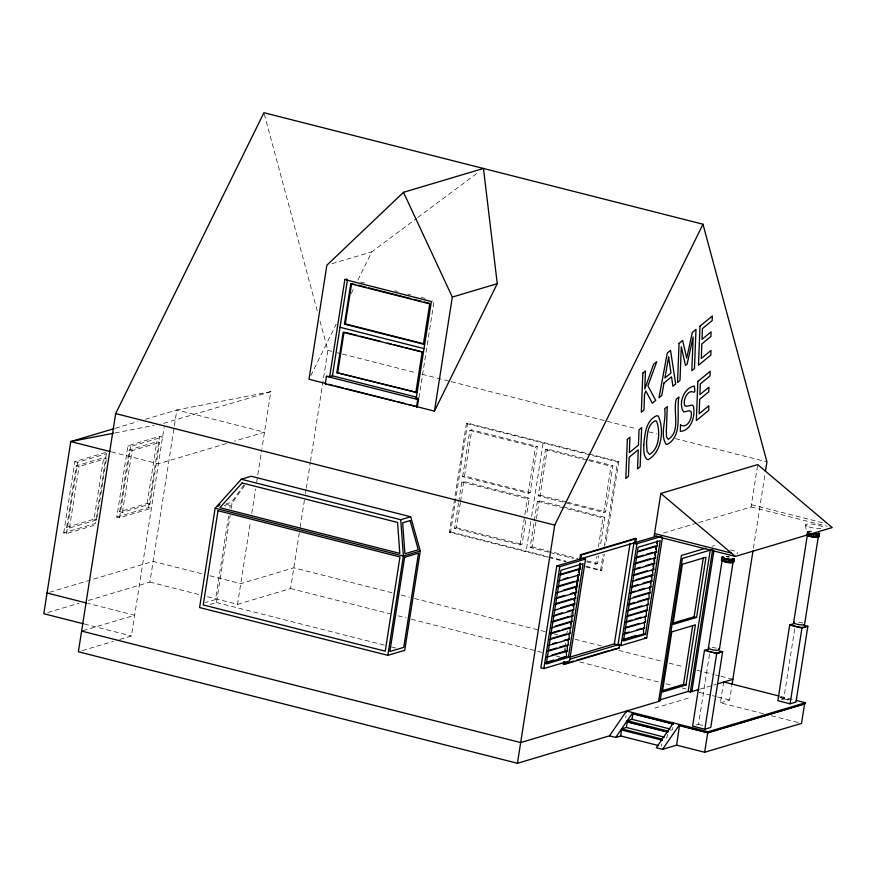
<?xml version="1.0" encoding="UTF-8"?>
<svg xmlns="http://www.w3.org/2000/svg" width="876" height="876" viewBox="0 0 876 876"><rect width="100%" height="100%" fill="white"/><g stroke="black" fill="none" stroke-linecap="round" stroke-linejoin="round"><path stroke-width="0.66" stroke-dasharray="4.38 3.29" d="M63.729 532.86L74.887 461.597L106.631 452.136L95.473 523.399L63.729 532.86L66.51 533.561L96.984 524.483M106.248 459.736L96.831 519.851L69.456 528.009L66.685 527.308L76.311 465.846L103.686 457.688L106.456 458.4L79.081 466.558L76.311 465.846M66.51 533.561L77.668 462.309L106.872 453.604M69.456 528.009L79.081 466.558M66.685 527.308L94.061 519.15L103.686 457.688M116.782 517.048L148.526 507.587L151.296 508.288L119.563 517.749L116.782 517.048L127.94 445.785L159.684 436.336L162.454 437.036L130.721 446.497L127.94 445.785M119.651 511.661L129.319 449.914L156.826 441.712L159.596 442.424L149.927 504.171L122.421 512.361L119.651 511.661L147.157 503.459L149.927 504.171M119.563 517.749L130.721 446.497M122.421 512.361L132.09 450.614L159.596 442.424M147.157 503.459L156.826 441.712M148.526 507.587L159.684 436.336M119.782 639.436L131.422 635.965L164.097 427.346M88.334 600.443L149.905 582.091L176.864 409.946L270.826 391.671L261.946 448.424M228.57 516.117L215.507 599.567L205.422 602.568M229.84 508.047L230.257 505.353L225.22 506.854M209.988 604.451L216.481 602.513L230.147 515.285M231.198 508.573L232.041 503.207L245.083 484.888M207.448 596.709L237.527 604.341L250.503 521.439M251.773 513.325L255.595 488.983M256.646 482.227L261.727 449.771M237.527 604.341L290.58 588.541L299.318 532.707M300.161 527.297L304.399 500.284M305.45 493.527L306.085 489.476M306.304 488.129L310.323 462.462M310.531 461.115L327.876 350.345L319.707 319.981M418.947 397.792L434.146 300.709L432.306 301.256M547.5 557.158L449.388 532.247L466.415 423.502L467.631 423.141L618.774 461.532L605.743 544.762M449.388 532.247L450.603 531.885L467.631 423.141M525.742 520.596L522.019 544.368L520.125 544.938L454.556 528.283L458.487 503.196M458.695 501.871L461.794 482.063L463.7 481.504L529.257 498.148L526.564 515.318M462.648 476.632L469.886 430.412L471.781 429.853L537.349 446.497L530.111 492.717L528.206 493.287L462.648 476.632L464.543 476.073L530.111 492.717M454.556 528.283L456.462 527.724L460.382 502.627M460.59 501.313L463.7 481.504M464.543 476.073L471.781 429.853M520.125 544.938L527.363 498.718L529.257 498.148M528.206 493.287L535.444 447.067L537.349 446.497M530.801 521.538L526.169 551.081L524.965 551.431M531.644 516.172L543.197 442.336L541.992 442.698M548.496 552.143L530.133 547.478L537.371 501.258L539.266 500.7L561.56 506.361M589.318 459.703L612.915 465.693L605.677 511.912L603.783 512.482L538.225 495.827L545.463 449.607L547.358 449.038L588.004 459.363M530.133 547.478L532.028 546.92L539.266 500.7M538.225 495.827L540.12 495.258L547.358 449.038M563.98 652.51L564.604 648.492M564.823 647.156L565.447 643.137M566.706 635.089L567.341 631.07M565.25 652.029L565.885 647.977M570.758 616.901L571.601 611.503M586.515 561.801L595.691 564.133L596.939 556.205M598.385 546.963L602.929 517.913L604.834 517.344L600.279 546.394M603.783 512.482L611.021 466.262L612.915 465.693M595.691 564.133L597.596 563.564L598.834 555.636M585.956 566.925L600.542 570.626L603.06 554.519M604.32 546.471L617.569 461.893L618.774 461.532M600.542 570.626L601.746 570.265L604.276 554.158M625.705 717.74L626.066 715.462M661.281 746.253L661.654 743.844M667.468 734.351L666.932 737.778L663.526 738.786M672.888 727.354L672.527 729.631L669.133 730.65M696.157 725.032L698.522 724.332L709.549 653.912M763.587 713.754L720.4 702.793L723.477 683.16M698.709 522.556L751.071 506.952L757.707 464.608M720.4 702.793L729.631 700.044L731.854 685.798M753.393 548.299L765.241 472.657M806.785 534.448L807.256 531.48L811.307 531.075M807.3 534.185L807.76 531.228M808.187 534.031L808.647 531.064M809.391 533.977L809.862 531.009M781.392 699.628L783.757 698.928L794.784 628.508M807.256 531.48L807.486 532.214M310.827 375.596L336.187 324.131M351.287 293.493L354.298 287.361M357.923 280.013L371.818 251.828L416.691 218.321M243.922 484.844L231.472 502.32L225.395 504.138M417.786 217.5L479.084 171.74M332.004 263.687L371.818 251.828M115.293 428.287L137.565 421.652M145.427 419.308L176.864 409.946L264.486 432.196L234.352 441.175M270.826 391.671L162.038 423.809M226.501 443.519L158.381 463.82L111.296 451.863M224.245 505.529L232.041 503.207M49.658 592.22L153.147 561.385L202.838 573.999M47.731 612.543L79.168 603.17M82.913 630.676L134.663 615.259L87.589 603.301M82.256 650.616L113.311 641.363M663.362 533.09L697.395 522.95M712.155 546.317L714.707 545.551M699.53 689.27L712.33 685.448M713.611 685.065L716.174 684.309M654.668 708.158L688.7 698.008M115.063 432.952L153.99 425.375M726.062 556.479L729.259 556.906M360.737 282.061L364.668 283.058M394.824 290.722L397.441 291.39M407.931 294.051L410.548 294.719M421.038 297.38L424.97 298.377M327.876 350.345L331.851 351.364M337.161 352.71L341.136 353.718M342.461 354.057L416.746 372.924M422.057 374.271L449.903 381.345M451.239 381.673L636.94 428.846M648.875 431.868L656.836 433.894M675.407 438.613L766.927 461.849M466.415 423.502L617.569 461.893M469.886 430.412L535.444 447.067M545.463 449.607L587.424 460.261M588.727 460.601L611.021 466.262M751.422 504.685L822.903 522.83M751.071 506.952L826.966 526.224M540.12 495.258L566.345 501.926M567.659 502.255L605.677 511.912M562.874 506.689L604.834 517.344M461.794 482.063L527.363 498.718M537.371 501.258L602.929 517.913M456.462 527.724L522.019 544.368M532.028 546.92L577.919 558.57M587.106 560.903L597.596 563.564M549.799 552.471L573.408 558.472M129.319 449.914L132.09 450.614M450.603 531.885L547.39 556.468M548.715 556.797L565.951 561.177M585.836 566.225L601.746 570.265M548.825 557.497L566.071 561.877M74.887 461.597L77.668 462.309M391.977 592.756L293.821 567.823L240.769 583.635L209.386 575.663M401.263 595.111L409.223 597.136M414.523 598.483L545.847 631.826M553.807 633.852L557.782 634.859M575.028 639.239L601.549 645.973M618.795 650.353L662.574 661.479M669.198 663.154L683.795 666.866M697.055 670.228L714.301 674.608M715.626 674.947L719.612 675.954M720.937 676.294L731.548 678.988M94.061 519.15L96.831 519.851M780.428 696.387L794.904 700.055M780.264 697.471L789.473 699.804M779.75 697.449L788.904 699.782M783.757 698.928L788.652 700.165M290.58 588.541L390.061 613.802M398.022 615.817L405.971 617.843M411.282 619.19L542.605 652.543M555.866 655.905L559.841 656.923M579.737 661.971L660.657 682.524M665.957 683.871L672.593 685.558M681.878 687.912L687.178 689.259M699.125 692.292L711.06 695.325M712.385 695.664L716.36 696.672M717.696 697.011L729.631 700.044M771.438 715.747L798.912 722.733M149.905 582.091L199.597 594.716M698.522 724.332L704.643 725.886M216.481 602.513L384.838 645.262M391.462 646.948L396.762 648.295M84.337 624.008L131.422 635.965M264.289 114.033L317.572 312.064M805.734 524.691C805.372 529.564 806.785 533.112 811.526 531.25A5.574 1.183 8.9 0 0 808.143 532.258M730.288 549.953A8.793 1.861 8.9 0 1 736.924 553.621M712.068 647.463A5.574 1.183 8.9 0 1 716.283 648.141M798.715 622.201A5.574 1.183 8.9 0 1 802.723 623.088M727.693 556.808L726.292 556.654A5.574 1.183 8.9 0 1 729.139 557.026L727.693 556.808M809.019 526.925A8.793 1.861 8.9 0 0 822.958 527.779A8.793 1.861 8.9 0 0 811.067 524.001A8.793 1.861 8.9 0 0 809.019 526.925"/><path stroke-width="1.31" d="M765.449 471.31L766.927 461.849L702.99 224.223L263.939 112.719L115.676 413.592L78.369 651.777L517.431 763.281L609.477 735.851L615.74 737.439L620.712 735.96L658.664 745.596M215.146 508.244L199.597 607.55L387.827 655.347L404.723 650.32L420.272 551.015L410.669 516.763L251.226 476.27L241.294 479.227L215.146 508.244L403.376 556.041L420.272 551.015M329.661 376.636L344.859 279.553L431.386 301.53L416.177 398.613L418.553 399.215L417.37 406.793L325.248 383.863L326.43 376.297L329.661 376.636L332.431 375.815L416.319 397.124M332.431 375.815L347.422 280.079M336.855 372.672L416.669 392.459L336.855 372.672L343.173 332.343L422.977 352.141L404.559 347.454M350.772 283.802L429.722 303.852L423.404 344.18L344.454 324.131L350.772 283.802L355.579 284.547M337.72 372.41L344.038 332.092M344.454 324.131L345.319 323.868L351.637 283.55M415.804 392.722L422.123 352.393M416.516 407.044L417.71 399.467L418.553 399.215M387.827 655.347L403.376 556.041L400.737 519.72L241.294 479.227M434.452 411.129L452.312 297.074L403.507 192.304L483.464 168.466L497.261 283.682L434.452 411.129L408.117 404.438M517.431 763.281L554.727 525.096L702.99 224.223M657.088 536.057L556.808 565.94L540.853 667.808L543.865 668.563L569.575 660.898L585.529 559.041L582.518 558.275M543.865 668.563L559.808 566.706L585.529 559.041M619.715 644.046L619.08 648.098L564.286 664.424L563.345 664.183L563.772 661.49M579.846 558.811L580.481 554.76L635.275 538.433L636.217 538.663L635.374 544.073M573.276 606.236L573.649 603.893L574.776 604.177L574.557 598.034L575.685 598.319L575.477 592.176L576.605 592.461L576.397 586.318L563.41 590.194M574.196 600.378L574.557 598.034M575.116 594.519L575.477 592.176M576.025 588.661L576.397 586.318L577.525 586.613L577.317 580.47L578.445 580.755L578.237 574.612L579.354 574.897L579.145 568.754L580.273 569.039L580.109 564.122M576.758 583.974L577.317 580.47M577.678 578.127L578.237 574.612M578.598 572.269L579.145 568.754M579.518 566.411L579.879 564.067M564.286 664.424L564.713 661.719M570.637 623.898L571.064 621.193M573.386 606.334L573.813 603.63M574.229 600.936L574.656 598.231M575.083 595.527L575.499 592.822M575.926 590.128L578.248 575.258M578.675 572.565L580.153 563.104M580.788 559.052L581.423 555.001L636.217 538.663M568.393 657.372L583.066 563.662L560.99 570.243L546.317 663.953L568.393 657.372L565.392 656.606L558.899 658.544M569.356 657.296L614.35 643.893L630.096 543.372M634.651 542.485L635.275 538.433M614.35 643.893L620.996 645.579L636.951 543.711L661.38 536.44M621.621 728.887L662.398 739.125L662.223 740.209L621.445 729.971L621.621 728.887L626.362 727.474L664.315 737.11M620.712 735.96L621.445 729.971M615.74 737.439L632.822 712.604L632.647 713.688L673.217 723.992L673.381 722.908L656.299 747.743L662.563 749.33L679.645 724.496L679.469 725.58L707.961 732.818L805.252 703.811L805.427 702.727L708.126 731.734L626.559 711.016L626.603 712.035M660.822 493.473L654.197 535.827L735.325 556.435L832.2 527.56L757.707 464.608L660.822 493.473L735.325 556.435M667.83 732.073L627.052 721.835L627.216 720.751L631.968 719.327L669.91 728.963M626.362 727.474L627.26 721.769L666.516 731.734M649.499 589.099L649.861 586.767L650.988 587.051L650.78 580.908L651.908 581.193L651.7 575.05L636.107 579.693M650.419 583.252L650.78 580.908M651.328 577.393L651.7 575.05L652.828 575.335L652.62 569.192L653.748 569.477L653.529 563.334L654.657 563.618L654.449 557.475L655.577 557.76L655.368 551.617L656.496 551.902L656.288 545.759L657.416 546.044L657.241 541.138M652.248 571.535L652.62 569.192M652.981 566.849L653.529 563.334M653.901 560.99L654.449 557.475M654.821 555.132L655.368 551.617M655.741 549.274L656.288 545.759M656.65 543.416L657.022 541.072M631.968 719.327L632.855 713.622L673.217 723.992M645.535 634.377L660.208 540.667L638.122 547.248L623.449 640.958L645.535 634.377L643.652 633.906L622.869 640.093M620.996 645.579L646.707 637.914L662.453 537.393M658.577 701.468L681.429 555.472L705.749 548.223M662.015 740.275L662.179 739.191M667.611 732.128L667.994 730.989M662.344 690.693L683.499 684.386L692.708 625.541M672.932 623.099L694.088 616.792L703.297 557.946M662.563 749.33L676.611 745.148L679.469 725.58M686.007 685.021L695.424 624.84L671.783 631.881L662.355 692.062L686.007 685.021L683.499 684.386M696.584 617.427L706.012 557.245L682.371 564.286L672.943 624.468L696.584 617.427L694.088 616.792M660.416 699.716L688.142 691.449L710.261 550.194M688.142 691.449L690.332 692.007L712.67 549.405M691.843 691.558L713.863 550.96M707.425 649.477L704.468 650.364L692.609 726.095L704.841 729.204L710.764 727.441L722.623 651.7L720.171 651.087M733.223 562.425L734.285 558.877C734.789 565.721 724.748 562.096 721.452 560.18L722.514 556.632M721.78 560.574L722.01 556.884M708.388 648.12L722.142 560.279M722.514 561.001L722.974 558.034L722.251 557.618M723.587 561.417L724.047 558.461L722.974 558.034M724.945 561.812L725.405 558.855L724.047 558.461M726.478 562.151L726.938 559.195L725.405 558.855M728.087 562.414L728.558 559.457L732.796 559.622L734.285 558.877M729.675 562.578L730.146 559.622M704.841 729.204L716.699 653.463L722.623 651.7M731.121 562.644L731.591 559.676M732.336 562.589L732.796 559.622M719.371 649.587L733.135 561.746M733.727 562.173L734.197 559.206M704.654 752.265L707.731 732.643L804.606 703.767L801.529 723.39L704.654 752.265L676.611 745.148M707.961 732.818L708.126 731.734M723.685 683.105L723.861 682.01L779.114 696.048M732.062 684.506L752.966 551.004M793.634 623.898A6.877 1.456 8.9 0 0 792.66 624.073L789.703 624.96L777.844 700.69L790.086 703.8L795.999 702.037L807.858 626.296L804.19 625.365M793.634 622.716L807.387 534.875A5.574 1.183 8.9 0 0 812.567 536.747A5.574 1.183 8.9 0 0 818.293 536.638M818.731 536.046C817.713 538.817 810.574 536.484 807.749 535.597L808.055 533.615M808.822 536.013L809.139 534.042M810.18 536.408L810.639 533.451C812.786 533.681 818.983 535.641 819.202 533.079L818.458 537.021M811.713 536.747L812.183 533.791M813.333 537.01L813.793 534.053M814.921 537.174L815.381 534.218M790.086 703.8L801.945 628.059L807.858 626.296M816.366 537.24L816.826 534.272M817.571 537.185L818.042 534.218M818.37 536.342L804.617 624.183A5.574 1.183 8.9 0 1 798.091 624.468A5.574 1.183 8.9 0 1 794.16 622.19M818.972 536.769L819.531 533.473M721.452 560.18L722.054 559.589M609.477 735.851L626.559 711.016M218.102 506.306L219.887 504.335M403.507 192.304L326.868 265.22L309.009 379.275L326.091 383.611L325.248 383.863M344.859 279.553L346.71 279.006M452.312 297.074L497.261 283.682M113.989 428.682L70.759 441.559L43.8 613.715L83.034 623.679M416.177 398.613L418.027 398.065M400.737 519.72L410.669 516.763M559.665 574.557L577.853 569.137M639.403 550.796L654.985 546.153M560.793 574.842L580.273 569.039M637.925 551.858L657.416 546.044M563.947 578.872L567.834 577.7M637.18 557.037L643.674 555.099M646.28 554.333L652.773 552.395M558.57 581.084L579.354 574.897M635.713 558.1L656.496 551.902M557.826 586.274L574.711 581.237M634.969 563.279L650.55 558.636M557.662 586.942L578.445 580.755M634.793 563.958L655.577 557.76M636.644 568.371L640.542 567.199M645.743 565.655L652.237 563.717M556.742 592.8L577.525 586.613M633.874 569.816L654.657 563.618M711.4 549.778L682.415 558.417L660.088 701.019L520.673 742.574L81.61 631.07M558.592 597.213L565.086 595.275M570.287 593.731L574.185 592.57M634.432 574.612L647.419 570.736M555.822 598.658L576.605 592.461M632.965 575.674L653.748 569.477M556.38 603.455L571.962 598.812M554.902 604.517L575.685 598.319M632.045 581.533L652.828 575.335M560.651 607.769L573.649 603.893L573.857 610.035L553.074 616.233M631.3 586.712L637.794 584.774M642.984 583.23L649.488 581.292M553.993 610.375L574.776 604.177M631.125 587.38L651.908 581.193M555.844 614.788L562.337 612.85M567.528 611.295L571.426 610.134M631.684 592.176L635.582 591.015M638.177 590.249L644.67 588.311M630.205 593.238L650.988 587.051M553.621 621.029L569.214 616.386M633.359 597.268L648.952 592.614L650.08 592.91L649.861 586.767M552.154 622.091L572.937 615.894L572.729 609.751M629.297 599.096L650.08 592.91M555.307 626.11L570.889 621.467L572.017 621.752L571.809 615.609L572.937 615.894M628.552 604.287L635.045 602.349M637.64 601.571L646.729 598.866M551.234 627.95L572.017 621.752M628.377 604.955L649.16 598.757L648.952 592.614M550.489 633.129L559.589 630.413M562.184 629.647L568.677 627.709M628.924 609.751L641.922 605.885M550.325 633.797L571.108 627.61L570.889 621.467M627.457 610.813L648.24 604.615L648.032 598.472M550.873 638.604L566.465 633.95M628.015 615.609L646.192 610.189L647.32 610.473L647.112 604.33L648.24 604.615M549.405 639.655L570.188 633.468L569.98 627.325M626.537 616.671L647.32 610.473M552.559 643.685L556.446 642.524M564.243 640.192L569.269 639.327L569.061 633.184L570.188 633.468M625.793 621.851L632.286 619.923M634.892 619.146L641.385 617.208M548.486 645.513L569.269 639.327M625.628 622.529L646.411 616.332L646.192 610.189M547.741 650.704L556.829 647.988M559.435 647.211L565.929 645.283M626.176 627.325L639.162 623.449M547.566 651.372L568.349 645.174L568.141 639.031M624.708 628.388L645.492 622.19L645.283 616.047M552.022 655.007L565.009 651.142M625.256 633.184L629.154 632.023M636.951 629.702L644.572 628.048L644.364 621.905L645.492 622.19M546.657 657.23L567.44 651.032L567.221 644.889M623.789 634.246L644.572 628.048M545.901 662.409L553.698 660.088M623.044 639.425L636.031 635.549M545.737 663.088L566.52 656.89L566.312 650.748L567.44 651.032M570.429 658.993L617.996 644.813L633.939 542.956L636.951 543.711M563.345 664.183L573.791 661.073M576.397 660.296L609.017 650.572M611.623 649.795L619.08 648.098M690.332 692.007L698.249 689.653M717.455 683.926L732.873 679.327M113.716 433.204L70.759 441.559L109.993 451.523M812.589 533.802C814.165 533.791 818.742 535.094 818.545 533.024A5.574 1.183 8.9 0 1 812.315 533.659M726.938 559.195L728.558 559.457M358.218 285.215L366.113 287.219M368.741 287.886L410.844 298.585M413.483 299.253L421.367 301.256M424.006 301.924L429.262 303.26M345.319 323.868L424.269 343.918M340.03 327.274L423.929 348.582M345.352 332.42L357.189 335.431M359.828 336.099L380.874 341.443M387.455 343.118L391.408 344.115M394.036 344.783L401.931 346.786M326.43 376.297L417.71 399.467M328.741 384.279L332.716 385.287M335.355 385.966L343.293 387.98M345.943 388.648L394.879 401.077M397.529 401.755L405.468 403.77M654.547 533.55L731.329 553.052M115.676 413.592L554.727 525.096M580.481 554.76L581.423 555.001M556.808 565.94L559.808 566.706M789.703 624.96L801.945 628.059M718.495 652.292L719.656 652.587M704.468 650.364L716.699 653.463M644.703 637.41L646.707 637.914M796.218 700.395L805.427 702.727M680.959 725.843L707.731 732.643M627.216 720.751L667.786 731.044M47.041 592.997L86.275 602.962M807.749 535.597L806.697 534.776M643.444 627.763L643.652 633.906M718.44 648.864A5.574 1.183 8.9 0 1 714.29 650.101A5.574 1.183 8.9 0 1 708.925 647.594M733.048 562.042A5.574 1.183 8.9 0 1 726.609 562.031M725.24 561.724A5.574 1.183 8.9 0 1 722.229 559.983M719.962 651.503A6.877 1.456 8.9 0 1 712.265 652.292A6.877 1.456 8.9 0 1 708.399 649.302M804.398 625.639A6.877 1.456 8.9 0 1 800.16 627.271A6.877 1.456 8.9 0 1 792.101 624.358M666.34 430.97L666.527 436.927L668.235 439.358C681.232 431.583 672.604 410.669 676.316 399.16L678.944 396.992C675.954 411.14 683.477 435.514 667.249 444.373L666.088 444.231C659.606 434.255 666.702 419.834 664.654 408.742L667.282 406.584L666.34 430.97M643.783 444.833C643.959 449.596 643.126 455.465 646.751 459.188L648.174 459.637C661.96 452.104 664.391 429.262 658.314 416.133L656.88 415.695C645.908 419.965 644.725 434.627 643.783 444.833M646.521 442.588L647.068 451.337L649.488 454.513C659.77 448.512 660.307 431.299 656.573 421.148L655.587 420.732C647.463 423.94 647.32 435.142 646.521 442.588M627.325 439.434L625.814 478.526L628.442 476.369L629.176 457.228L638.265 449.76L637.531 468.89L640.148 466.733L641.659 427.641L639.031 429.809L638.44 445.139L629.351 452.607L629.943 437.277L627.325 439.434M642.831 373.132L641.331 412.224L643.959 410.067L644.561 394.441L645.809 390.926L652.313 403.19L655.719 400.387L647.912 385.867L656.748 361.689L653.551 364.328L644.769 388.955L645.459 370.975L642.831 373.132M679.053 343.359L677.542 382.451L679.995 380.436L681.298 346.754L685.514 365.478L687.112 364.164L693.146 337.019L691.843 370.69L694.471 368.533L695.982 329.442L692.325 332.442L686.729 358.12L682.634 340.425L679.053 343.359M680.564 424.948L680.313 431.463C691.482 430.532 695.566 415.618 693.387 406.245L692.248 405.073L686.576 406.256L684.736 405.687C683.291 401.175 685.174 395.93 688.547 392.766C693.146 388.999 695.927 397.178 694.329 386.097C683.97 387.4 677.706 404.329 683.838 412.016L689.116 410.702L690.89 411.348C693.157 417.261 687.496 429.185 680.564 424.948M697.854 381.454L696.343 420.546L708.695 410.384L708.87 405.763L699.147 413.768L699.705 399.248L708.772 391.791L708.947 387.181L699.88 394.627L700.296 383.918L710.02 375.924L710.206 371.304L697.854 381.454M699.99 326.157L698.479 365.237L710.83 355.087L711.005 350.466L701.282 358.459L701.84 343.94L710.907 336.493L711.082 331.873L702.015 339.33L702.432 328.61L712.155 320.616L712.341 315.995L699.99 326.157M218.014 510.73L203.254 604.944L385.232 651.164L399.982 556.95L218.014 510.73M404.624 557.289L389.875 651.503L403.737 647.375L418.487 553.161L404.624 557.289M663.975 383.031L661.763 395.426L658.993 397.704L667.282 353.039L670.523 350.378L675.67 383.995L672.899 386.272L671.531 376.822L663.975 383.031M668.629 357.069L664.884 377.994L670.972 372.99L668.629 357.069M722.689 557.048C724.277 559.457 732.205 560.684 733.3 558.428A5.574 1.183 8.9 0 1 727.781 559.195A5.574 1.183 8.9 0 1 723.138 556.786L722.689 557.048M242.148 482.972L219.876 507.675L399.806 553.38L397.562 522.446L242.148 482.972M410.099 520.596L402.653 522.819L404.909 553.752L418.279 549.767L410.099 520.596"/></g></svg>
